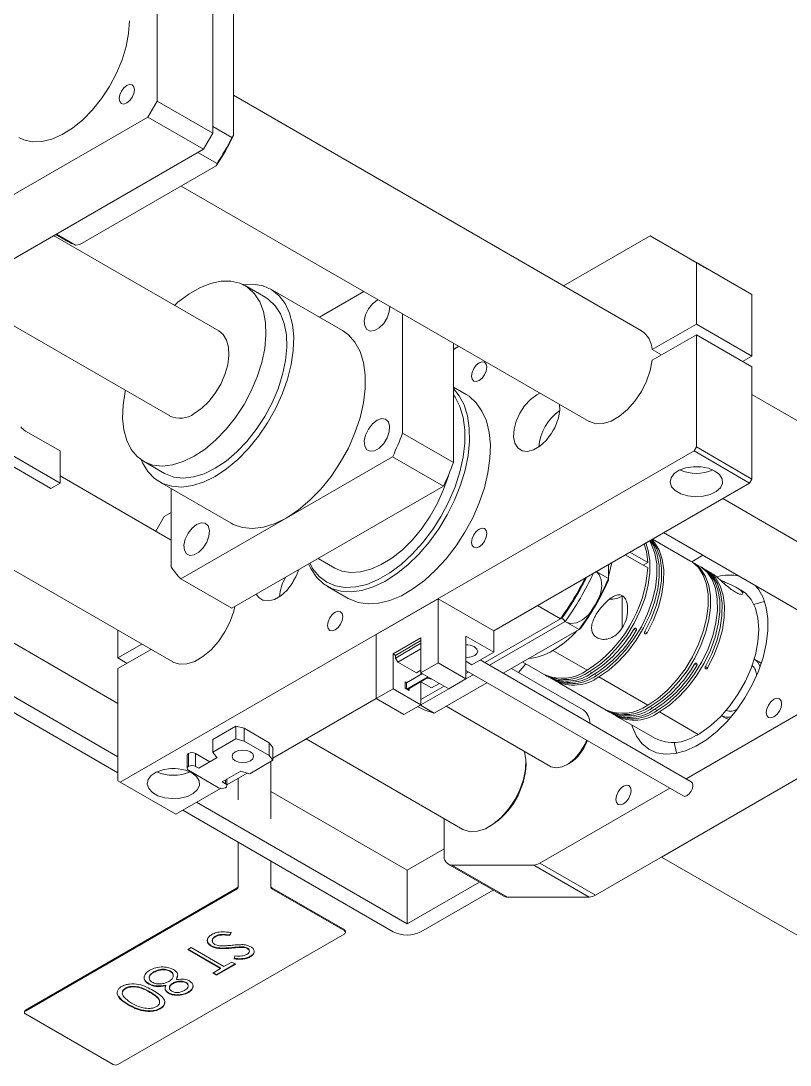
# Model space of a CAD drawing. Header units: millimetres. Extents: x 19 to 1665, y -46 to 1184.
# Drawn here: x 1432 to 1549.5, y 338 to 497.6 of the extents above; entities that cross this region are included whole.
import ezdxf

# ---------------------------------------------------------------- set-up
doc = ezdxf.new("R2010")
doc.units = ezdxf.units.MM
doc.header["$LTSCALE"] = 4

msp = doc.modelspace()

# ---------------------------------------------------------------- linework, layer by layer
at = {"color": 7, "linetype": 'Continuous', "lineweight": 18}
for p, q in [((1452.8, 485.36), (1452.8, 512.3)), ((1461.28, 480.46), (1461.28, 507.4)), ((1464.47, 504.11), (1464.47, 480.08)), ((1451.38, 482.91), (1452.8, 485.36)), ((1452.8, 485.36), (1461.28, 480.46)), ((1526.8, 450.24), (1464.47, 486.23)), ((1362.29, 431.47), (1451.38, 482.91)), ((1459.87, 478.01), (1451.38, 482.91)), ((1461.28, 480.46), (1459.87, 478.01)), ((1461.28, 481.45), (1464.21, 479.76)), ((1464.21, 479.76), (1464.47, 480.08)), ((1415.2, 452.22), (1459.87, 478.01)), ((1461.94, 475.82), (1459.01, 477.51)), ((1461.79, 475.44), (1461.94, 475.82)), ((1461.79, 475.44), (1440.98, 463.43)), ((1456.47, 472.37), (1518.8, 436.39)), ((1462.21, 450.22), (1436.97, 464.79)), ((1437.28, 464.97), (1439.13, 463.9)), ((1437.39, 465.03), (1440.32, 463.34)), ((1528.11, 464.75), (1514.89, 457.12)), ((1535.18, 460.66), (1528.11, 464.75)), ((1528.11, 464.75), (1536.59, 459.85)), ((1440.32, 463.34), (1440.98, 463.43)), ((1535.18, 451.27), (1535.18, 460.66)), ((1543.66, 455.77), (1535.18, 460.66)), ((1536.59, 459.85), (1543.66, 455.77)), ((1469.39, 455.31), (1466.21, 457.15)), ((1481.1, 450.28), (1470.14, 456.61)), ((1421.97, 456.13), (1454.71, 437.23)), ((1477.58, 452.31), (1484.39, 456.25)), ((1486.38, 454.94), (1486.52, 455.02)), ((1543.66, 446.38), (1543.66, 455.77)), ((1490.28, 452.85), (1490.28, 434.59)), ((1528.42, 447.37), (1535.18, 451.27)), ((1535.18, 451.27), (1543.66, 446.38)), ((1535.18, 449.64), (1528.42, 445.74)), ((1535.18, 432.49), (1535.18, 449.64)), ((1535.18, 449.64), (1543.66, 444.74)), ((1498.05, 448.36), (1498.05, 430.1)), ((1498.89, 447.88), (1498.05, 447.4)), ((1529.83, 446.55), (1528.42, 447.37)), ((1542.25, 445.56), (1543.66, 446.38)), ((1543.66, 427.59), (1543.66, 444.74)), ((1499.98, 440.53), (1498.05, 441.65)), ((1571.14, 424.65), (1543.66, 440.51)), ((1413.79, 439.3), (1436.54, 426.16)), ((1437.95, 426.98), (1415.2, 440.11)), ((1392.83, 435.63), (1455.16, 399.65)), ((1437.95, 431.88), (1432.67, 434.93)), ((1498.05, 430.1), (1490.28, 434.59)), ((1534.82, 431.88), (1535.18, 432.49)), ((1535.18, 432.49), (1543.66, 427.59)), ((1437.95, 431.88), (1437.95, 426.98)), ((1447.14, 381.26), (1534.82, 431.88)), ((1488.77, 431.01), (1472.6, 421.68)), ((1488.77, 431.01), (1496.55, 426.52)), ((1543.31, 426.98), (1534.82, 431.88)), ((1383.15, 430.05), (1446.79, 393.31)), ((1450.71, 430.3), (1453.89, 428.46)), ((1372.9, 427.8), (1446.79, 385.14)), ((1454.92, 418.26), (1437.95, 428.06)), ((1370.78, 426.58), (1446.79, 382.69)), ((1437.95, 426.98), (1436.54, 426.16)), ((1453.14, 427.16), (1464.1, 420.83)), ((1454.92, 414.18), (1454.92, 426.13)), ((1496.55, 426.52), (1464.2, 407.85)), ((1504.21, 404.41), (1543.31, 426.98)), ((1543.66, 427.59), (1543.31, 426.98)), ((1539.2, 424.61), (1563.14, 410.79)), ((1453.86, 421.89), (1452.56, 419.63)), ((1454.92, 422.5), (1453.86, 421.89)), ((1472.6, 421.68), (1456.42, 412.34)), ((1534.3, 415.06), (1528.48, 418.42)), ((1530.18, 419.4), (1552.48, 406.53)), ((1477.4, 415.47), (1479.95, 413.99)), ((1527.75, 414), (1524.28, 416)), ((1524.99, 416.41), (1527.75, 414.82)), ((1536.18, 415.94), (1534.48, 414.95)), ((1519.87, 413.45), (1521.74, 412.37)), ((1521.74, 412.37), (1521.74, 414.53)), ((1527.04, 414.41), (1527.75, 414.82)), ((1535.19, 414.55), (1534.66, 414.86)), ((1535.89, 414.15), (1535.19, 414.55)), ((1536.42, 413.84), (1535.89, 414.15)), ((1536.18, 413.94), (1536.19, 413.97)), ((1537.55, 413.19), (1536.78, 413.63)), ((1464.2, 407.85), (1456.42, 412.34)), ((1521.74, 412.37), (1521.74, 412.09)), ((1478.8, 411.19), (1481.98, 409.36)), ((1542.01, 410.61), (1541.23, 411.07)), ((1486.25, 403.84), (1495.72, 409.31)), ((1504.21, 404.41), (1495.72, 409.31)), ((1495.72, 409.31), (1495.72, 399.51)), ((1523.86, 404.84), (1523.86, 409.68)), ((1510.89, 408.27), (1514.43, 406.23)), ((1514.43, 406.23), (1502.84, 399.54)), ((1515.13, 405.82), (1503.55, 399.13)), ((1514.43, 406.23), (1514.67, 406.36)), ((1514.67, 406.36), (1515.13, 405.82)), ((1515.13, 405.82), (1517.25, 404.59)), ((1446.79, 404.48), (1446.79, 400.25)), ((1486.25, 394.04), (1486.25, 403.84)), ((1504.21, 404.41), (1504.21, 401.14)), ((1505.67, 397.91), (1517.25, 404.59)), ((1517.25, 404.59), (1517.49, 404.73)), ((1525.97, 404.45), (1525.62, 404.66)), ((1527.64, 404.07), (1527.28, 404.28)), ((1446.79, 400.25), (1450.46, 402.36)), ((1493.1, 403.31), (1488.86, 400.86)), ((1489.22, 400.65), (1493.1, 402.9)), ((1489.22, 400.24), (1493.1, 402.49)), ((1493.1, 398), (1493.1, 403.31)), ((1504.21, 401.14), (1499.96, 403.59)), ((1499.96, 403.59), (1499.96, 397.06)), ((1451.87, 401.55), (1446.79, 398.62)), ((1488.86, 400.86), (1488.86, 395.55)), ((1488.86, 400.86), (1489.22, 400.65)), ((1489.22, 400.65), (1489.22, 400.24)), ((1493.1, 401.67), (1489.57, 399.63)), ((1504.21, 401.14), (1500.88, 399.22)), ((1501.31, 401.92), (1501.2, 401.98)), ((1518.49, 398.37), (1513.26, 401.39)), ((1446.79, 400.25), (1448.2, 399.43)), ((1489.57, 399.63), (1489.22, 400.24)), ((1492.4, 398), (1489.57, 399.63)), ((1495.72, 399.51), (1493.1, 398)), ((1499.96, 397.06), (1495.72, 399.51)), ((1500.88, 399.22), (1499.96, 399.75)), ((1534.39, 381.33), (1502.13, 399.95)), ((1509.12, 399.35), (1507.99, 398.04)), ((1508.64, 399.62), (1512.65, 397.31)), ((1535.24, 399.11), (1534.88, 399.31)), ((1544.75, 399.68), (1544.04, 400.09)), ((1544.75, 399.68), (1545.08, 399.42)), ((1446.79, 398.62), (1446.79, 381.47)), ((1490.88, 396.43), (1493.35, 397.86)), ((1490.95, 395.49), (1494.2, 397.37)), ((1492.4, 398), (1493.1, 398.41)), ((1497.35, 395.55), (1493.1, 398)), ((1493.1, 398), (1493.1, 397.71)), ((1493.28, 397.9), (1493.28, 397.81)), ((1499.96, 398.31), (1533.14, 379.16)), ((1500.34, 398.09), (1499.96, 397.88)), ((1501.05, 397.69), (1499.96, 397.06)), ((1517.88, 392.33), (1506.95, 398.64)), ((1512.42, 397.45), (1512.44, 397.47)), ((1519.2, 397.96), (1518.84, 398.16)), ((1519.55, 397.76), (1519.9, 397.55)), ((1527.75, 393.02), (1520.26, 397.35)), ((1536.9, 398.72), (1536.55, 398.93)), ((1490.7, 396.61), (1490.7, 395.63)), ((1490.95, 396.47), (1490.7, 396.61)), ((1490.88, 396.43), (1490.7, 396.53)), ((1490.88, 395.53), (1490.88, 396.43)), ((1491.02, 395.45), (1494.27, 397.32)), ((1493.1, 396.65), (1493.1, 393.1)), ((1494.73, 395.67), (1493.1, 396.61)), ((1496.64, 395.96), (1493.1, 393.92)), ((1495.93, 396.37), (1494.73, 395.67)), ((1495.12, 391.81), (1503.17, 396.46)), ((1499.96, 397.06), (1497.35, 395.55)), ((1513, 397.11), (1513.35, 396.9)), ((1513.71, 396.7), (1514.24, 396.39)), ((1514.24, 396.39), (1521.38, 392.27)), ((1533.6, 381.78), (1559.78, 396.89)), ((1488.86, 395.55), (1486.25, 394.04)), ((1493.1, 393.1), (1488.86, 395.55)), ((1490.7, 395.63), (1491.27, 395.3)), ((1491.2, 395.35), (1491.2, 395.55)), ((1491.27, 395.3), (1491.27, 395.59)), ((1497.35, 395.55), (1493.1, 393.1)), ((1470.48, 384.94), (1486.25, 394.04)), ((1490.49, 391.59), (1486.25, 394.04)), ((1493.1, 393.1), (1490.49, 391.59)), ((1492.62, 392.82), (1492.69, 392.78)), ((1493, 393.04), (1495.12, 391.81)), ((1496.95, 392.87), (1512.88, 383.67)), ((1528.11, 392.82), (1528.46, 392.61)), ((1519.77, 364), (1568.26, 392)), ((1521.38, 392.27), (1521.91, 391.96)), ((1521.7, 392.13), (1521.68, 392.1)), ((1522.26, 391.76), (1522.62, 391.56)), ((1522.97, 391.35), (1523.5, 391.05)), ((1523.5, 391.05), (1528.91, 387.92)), ((1528.81, 392.41), (1529.17, 392.2)), ((1529.52, 392), (1535.46, 388.57)), ((1539.04, 391.43), (1539.75, 391.02)), ((1461.28, 387.79), (1464.82, 389.84)), ((1464.82, 387.88), (1464.82, 389.84)), ((1466.09, 389.51), (1464.82, 389.84)), ((1466.09, 387.55), (1466.09, 389.51)), ((1466.09, 389.51), (1469.91, 387.3)), ((1461.28, 385.84), (1464.82, 387.88)), ((1461.28, 385.84), (1461.28, 387.79)), ((1464.82, 387.88), (1466.09, 387.55)), ((1475.56, 387.87), (1499.5, 374.05)), ((1535.11, 388.38), (1535.1, 388.38)), ((1535.11, 388.38), (1535.11, 388.38)), ((1535.81, 388.78), (1535.81, 388.79)), ((1466.09, 387.55), (1469.91, 385.35)), ((1469.91, 385.35), (1469.91, 387.3)), ((1470.48, 386.57), (1469.91, 387.3)), ((1470.48, 384.61), (1470.48, 386.57)), ((1457.35, 385.35), (1457.35, 383.39)), ((1457.57, 383.69), (1457.57, 385.65)), ((1458.63, 385.65), (1458.63, 383.69)), ((1460.84, 384.38), (1458.63, 385.65)), ((1461.97, 385.03), (1459.14, 383.4)), ((1461.85, 385.1), (1461.28, 385.84)), ((1461.85, 385.1), (1461.97, 385.03)), ((1470.48, 384.61), (1466.94, 382.57)), ((1469.91, 385.35), (1470.48, 384.61)), ((1529.87, 369.83), (1556.39, 385.14)), ((1462.17, 380.43), (1457.57, 383.08)), ((1458.63, 383.69), (1459.14, 383.4)), ((1470.15, 375.66), (1470.15, 384.42)), ((1509.16, 384), (1509.16, 384.25)), ((1515.38, 383.92), (1515.73, 384.12)), ((1446.79, 381.47), (1447.14, 381.26)), ((1462.72, 381.33), (1465.55, 382.97)), ((1463.23, 381.04), (1463.23, 381.63)), ((1463.45, 380.88), (1466.55, 382.67)), ((1463.45, 380.73), (1463.45, 381.76)), ((1465.15, 381.86), (1465.15, 378.55)), ((1465.55, 382.97), (1465.67, 382.9)), ((1466.94, 382.57), (1465.67, 382.9)), ((1447.14, 381.26), (1455.63, 376.37)), ((1455.63, 376.37), (1462.48, 380.32)), ((1462.72, 381.33), (1463.23, 381.04)), ((1470.15, 379.82), (1490.98, 367.8)), ((1511.28, 368.9), (1531.1, 380.34)), ((1458.81, 378.2), (1490.98, 359.63)), ((1456.69, 376.98), (1488.86, 358.41)), ((1496.64, 375.7), (1496.64, 370.12)), ((1503.5, 374.45), (1503.71, 374.57)), ((1465.15, 372.1), (1465.15, 365.17)), ((1490.98, 367.8), (1496.64, 371.06)), ((1470.15, 365.17), (1470.15, 369.21)), ((1497.26, 368.75), (1505.75, 363.85)), ((1497.81, 368.61), (1510.33, 368.61)), ((1497.81, 368.61), (1506.3, 363.71)), ((1511.28, 368.9), (1519.77, 364)), ((1551.02, 357.63), (1529.87, 369.83)), ((1490.98, 359.63), (1490.98, 367.8)), ((1518.82, 363.71), (1510.33, 368.61)), ((1502.02, 366), (1490.98, 359.63)), ((1465, 365.13), (1432.65, 346.45)), ((1465, 364.96), (1432.65, 346.28)), ((1465, 364.96), (1465, 365.13)), ((1470.29, 365.13), (1470.29, 364.96)), ((1481.44, 358.69), (1470.29, 365.13)), ((1481.44, 358.53), (1470.29, 364.96)), ((1504.14, 364.78), (1493.1, 358.41)), ((1506.3, 363.71), (1518.82, 363.71)), ((1446.79, 338.12), (1481.44, 358.12)), ((1461.72, 357.75), (1461.72, 357.67)), ((1464.07, 358.36), (1463.88, 357.92)), ((1464.07, 358.28), (1463.88, 357.84)), ((1463.88, 357.92), (1463.88, 357.84)), ((1481.44, 358.53), (1481.44, 358.69)), ((1481.58, 358.33), (1481.58, 358.49)), ((1457.45, 355.7), (1457.96, 356)), ((1457.96, 356), (1462.99, 353.09)), ((1461.06, 356.28), (1461.06, 356.2)), ((1464.19, 356), (1464.19, 355.92)), ((1465.5, 356.11), (1465.5, 356.03)), ((1466.6, 355.91), (1466.6, 355.82)), ((1462.49, 352.8), (1457.45, 355.7)), ((1462.49, 352.88), (1457.52, 355.75)), ((1464.56, 354.26), (1464.67, 354.72)), ((1467.01, 354.66), (1467.01, 354.57)), ((1461.27, 352.09), (1462.49, 352.8)), ((1464.72, 353.5), (1461.84, 351.84)), ((1464.79, 353.46), (1461.84, 351.76)), ((1462.49, 352.88), (1462.49, 352.8)), ((1462.99, 353.09), (1464.22, 353.79)), ((1464.22, 353.79), (1464.79, 353.46)), ((1450.79, 351.4), (1450.79, 351.32)), ((1452.24, 352.28), (1452.24, 352.2)), ((1454.78, 352.43), (1454.78, 352.35)), ((1455.89, 351.74), (1455.73, 351.18)), ((1455.73, 351.18), (1455.73, 351.1)), ((1461.84, 351.76), (1461.27, 352.09)), ((1461.84, 351.84), (1461.34, 352.13)), ((1461.84, 351.84), (1461.84, 351.76)), ((1447.93, 349.79), (1447.93, 349.71)), ((1451.53, 350.48), (1451.53, 350.4)), ((1454.11, 350.25), (1454.11, 350.16)), ((1455.17, 350.56), (1455.17, 350.48)), ((1457.23, 350.68), (1457.23, 350.6)), ((1451.69, 349.22), (1451.69, 349.14)), ((1454.48, 349.11), (1454.48, 349.03)), ((1457.53, 349.19), (1457.53, 349.11)), ((1432.65, 346.45), (1432.65, 346.28)), ((1448.38, 347.31), (1448.38, 347.23)), ((1453.27, 346.73), (1453.27, 346.65)), ((1432.5, 346.24), (1432.5, 346.08)), ((1432.65, 345.88), (1446.08, 338.12))]:
    msp.add_line(p, q, dxfattribs=at)
at = {"color": 7, "linetype": 'Continuous', "lineweight": 18, "flags": 128}
for points in [[(1448.56, 497.6), (1448.43, 495.7), (1448.05, 493.69), (1447.42, 491.64), (1446.57, 489.59), (1445.51, 487.6), (1444.28, 485.73), (1442.9, 484.01), (1441.41, 482.5), (1439.85, 481.23), (1438.26, 480.24), (1436.68, 479.55), (1435.15, 479.17), (1433.71, 479.13), (1432.4, 479.42), (1431.66, 479.77)], [(1449.32, 487.08), (1449.23, 486.51), (1448.98, 485.93), (1448.6, 485.42), (1448.16, 485.06), (1447.71, 484.9), (1447.33, 484.97), (1447.08, 485.27), (1446.99, 485.73), (1447.08, 486.3), (1447.33, 486.88), (1447.71, 487.39), (1448.16, 487.75), (1448.6, 487.91), (1448.98, 487.83), (1449.23, 487.54), (1449.32, 487.08)], [(1458.46, 431.07), (1460.13, 432.18), (1461.76, 433.56), (1463.32, 435.19), (1464.76, 437.01), (1466.06, 438.99), (1467.17, 441.08), (1468.08, 443.23), (1468.77, 445.4), (1469.22, 447.52), (1469.41, 449.56), (1469.34, 451.46), (1469.02, 453.18), (1468.46, 454.67), (1467.66, 455.91), (1466.64, 456.87), (1465.43, 457.51), (1464.06, 457.83), (1462.55, 457.83), (1460.95, 457.49), (1459.3, 456.83), (1457.62, 455.86), (1455.96, 454.6), (1455.42, 454.13)], [(1461.64, 428), (1463.39, 429.16), (1465.1, 430.59), (1466.74, 432.26), (1468.27, 434.14), (1469.66, 436.18), (1470.88, 438.34), (1471.9, 440.58), (1472.7, 442.84), (1473.27, 445.09), (1473.59, 447.26), (1473.65, 449.33), (1473.46, 451.23), (1473.01, 452.93), (1472.33, 454.4), (1471.41, 455.61), (1470.29, 456.52), (1468.98, 457.11), (1467.52, 457.39), (1465.93, 457.33), (1465.87, 457.32)], [(1461.64, 429.23), (1463.31, 430.34), (1464.94, 431.73), (1466.5, 433.35), (1467.94, 435.17), (1469.24, 437.15), (1470.35, 439.24), (1471.27, 441.4), (1471.95, 443.56), (1472.4, 445.69), (1472.59, 447.72), (1472.53, 449.62), (1472.21, 451.34), (1471.64, 452.84), (1470.84, 454.08), (1469.82, 455.03), (1469.39, 455.31)], [(1488.32, 453.99), (1488.25, 453.16), (1487.93, 452.24), (1487.4, 451.38), (1486.73, 450.7), (1486.02, 450.28), (1485.35, 450.2), (1484.82, 450.45), (1484.51, 451), (1484.44, 451.79), (1484.64, 452.69), (1485.07, 453.6), (1485.67, 454.39), (1486.38, 454.94), (1486.38, 454.94)], [(1458.46, 437.6), (1459.6, 438.4), (1460.68, 439.45), (1461.67, 440.7), (1462.5, 442.09), (1463.14, 443.56), (1463.57, 445.03), (1463.75, 446.45), (1463.69, 447.73), (1463.38, 448.83), (1462.85, 449.69), (1462.21, 450.22)], [(1481.1, 450.28), (1482, 449.64), (1483.01, 448.51), (1483.79, 447.09), (1484.32, 445.41), (1484.59, 443.52), (1484.59, 441.44), (1484.32, 439.23), (1483.79, 436.95), (1483.01, 434.63), (1482, 432.33), (1480.77, 430.1), (1479.37, 428), (1477.81, 426.06), (1476.14, 424.34), (1474.39, 422.87), (1472.6, 421.68)], [(1501.98, 442.65), (1501.54, 442.49), (1501.16, 442.57), (1500.91, 442.86), (1500.82, 443.32), (1500.91, 443.89), (1501.16, 444.47), (1501.54, 444.98), (1501.98, 445.34), (1502.43, 445.5), (1502.81, 445.43), (1503.06, 445.13), (1503.15, 444.67), (1503.06, 444.1), (1502.81, 443.52), (1502.43, 443.01), (1501.98, 442.65)], [(1518.8, 436.39), (1518.83, 436.37), (1519.82, 436.04), (1520.95, 436.07), (1522.18, 436.46), (1523.43, 437.18), (1524.65, 438.21), (1525.79, 439.49), (1526.77, 440.95), (1527.56, 442.54), (1528.12, 444.16), (1528.42, 445.74)], [(1447.92, 441.14), (1447.89, 440.97), (1447.57, 438.89), (1447.5, 436.91), (1447.7, 435.1), (1448.14, 433.49), (1448.83, 432.12), (1449.74, 431.02), (1450.86, 430.22), (1452.15, 429.73), (1453.59, 429.57), (1455.15, 429.75), (1456.78, 430.25), (1458.46, 431.07)], [(1475.93, 414.62), (1476.27, 413.91), (1477.13, 412.61), (1478.2, 411.59), (1479.45, 410.87), (1480.87, 410.45), (1482.42, 410.36), (1484.08, 410.58), (1485.81, 411.12), (1487.58, 411.96), (1489.35, 413.09), (1491.1, 414.49), (1492.77, 416.12), (1494.36, 417.97), (1495.81, 419.98), (1497.11, 422.13), (1498.23, 424.37), (1499.14, 426.66), (1499.84, 428.94), (1500.3, 431.19), (1500.51, 433.35), (1500.48, 435.38), (1500.2, 437.25), (1499.68, 438.91), (1498.93, 440.33), (1498.05, 441.41)], [(1476.11, 414.72), (1476.59, 413.87), (1477.54, 412.7), (1478.7, 411.83), (1480.03, 411.27), (1481.52, 411.02), (1483.12, 411.1), (1484.82, 411.5), (1486.56, 412.22), (1488.33, 413.24), (1490.08, 414.54), (1491.77, 416.09), (1493.38, 417.87), (1494.86, 419.83), (1496.2, 421.93), (1497.35, 424.14), (1498.31, 426.41), (1499.04, 428.68), (1499.54, 430.93), (1499.79, 433.09), (1499.79, 435.13), (1499.54, 437), (1499.04, 438.67), (1498.31, 440.1), (1498.05, 440.47)], [(1481.98, 409.36), (1482.14, 409.27), (1483.5, 408.73), (1485.01, 408.52), (1486.63, 408.62), (1488.34, 409.04), (1490.1, 409.77), (1491.87, 410.79), (1493.63, 412.1), (1495.34, 413.65), (1496.96, 415.42), (1498.46, 417.37), (1499.82, 419.48), (1501.01, 421.69), (1502.01, 423.96), (1502.78, 426.25), (1503.33, 428.52), (1503.64, 430.72), (1503.7, 432.8), (1503.52, 434.73), (1503.09, 436.47), (1502.42, 437.99), (1501.53, 439.25), (1500.44, 440.24), (1499.98, 440.53)], [(1511.3, 440.71), (1510.78, 440.46), (1509.83, 439.75), (1508.94, 438.8), (1508.2, 437.67), (1507.64, 436.44), (1507.32, 435.21), (1507.25, 434.06), (1507.45, 433.08), (1507.89, 432.35), (1508.55, 431.92), (1509.37, 431.82), (1510.3, 432.05), (1511.26, 432.61), (1512.19, 433.44), (1513.01, 434.5), (1513.67, 435.69), (1514.11, 436.93), (1514.31, 438.13), (1514.28, 439)], [(1486.38, 436.57), (1487.08, 436.83), (1487.69, 436.74), (1488.12, 436.33), (1488.31, 435.65), (1488.25, 434.79), (1487.93, 433.87), (1487.4, 433.01), (1486.73, 432.32), (1486.02, 431.91), (1485.35, 431.83), (1484.82, 432.08), (1484.51, 432.63), (1484.44, 433.42), (1484.64, 434.32), (1485.07, 435.23), (1485.67, 436.01), (1486.38, 436.57)], [(1513.58, 435.49), (1513.29, 435.07), (1512.95, 434.39)], [(1450.39, 430.5), (1450.57, 430.07), (1451.38, 428.73), (1452.4, 427.67), (1453.62, 426.92), (1455.01, 426.48), (1456.54, 426.37), (1458.17, 426.59), (1459.89, 427.14), (1461.64, 428)], [(1538.01, 428.82), (1537.05, 429.23), (1535.92, 429.46), (1534.73, 429.48), (1533.58, 429.3), (1532.57, 428.94), (1531.79, 428.42), (1531.31, 427.78), (1531.18, 427.1), (1531.4, 426.42), (1531.96, 425.82), (1532.8, 425.33), (1533.86, 425.01), (1535.03, 424.88), (1536.21, 424.96), (1537.31, 425.23), (1538.21, 425.68), (1538.84, 426.26), (1539.15, 426.93), (1539.11, 427.62), (1538.71, 428.27), (1538.01, 428.82)], [(1534.9, 429.49), (1535.18, 429.48), (1535.45, 429.49)], [(1453.89, 428.46), (1454.04, 428.38), (1455.33, 427.89), (1456.77, 427.74), (1458.33, 427.91), (1459.96, 428.41), (1461.64, 429.23)], [(1497.36, 428.33), (1497.29, 428.09), (1496.56, 425.99), (1495.63, 423.92), (1494.5, 421.92), (1493.21, 420.03), (1491.79, 418.31), (1490.26, 416.8), (1488.66, 415.52), (1487.04, 414.51), (1485.43, 413.8), (1483.86, 413.39), (1482.38, 413.3), (1481.02, 413.53), (1479.95, 413.99)], [(1472.6, 421.68), (1470.81, 420.8), (1469.05, 420.25), (1467.38, 420.04), (1465.83, 420.18), (1464.42, 420.66), (1464.1, 420.83)], [(1458.82, 420.66), (1459.52, 420.92), (1460.13, 420.83), (1460.56, 420.42), (1460.76, 419.74), (1460.69, 418.88), (1460.37, 417.96), (1459.84, 417.1), (1459.18, 416.42), (1458.46, 416), (1457.8, 415.92), (1457.27, 416.17), (1456.95, 416.72), (1456.88, 417.51), (1457.08, 418.41), (1457.51, 419.32), (1458.12, 420.11), (1458.82, 420.66)], [(1501.98, 417.24), (1501.54, 417.09), (1501.16, 417.16), (1500.91, 417.45), (1500.82, 417.92), (1500.91, 418.49), (1501.16, 419.07), (1501.54, 419.58), (1501.98, 419.94), (1502.43, 420.09), (1502.81, 420.02), (1503.06, 419.73), (1503.15, 419.27), (1503.06, 418.7), (1502.81, 418.12), (1502.43, 417.61), (1501.98, 417.24)], [(1519.9, 397.55), (1521.44, 398.59), (1522.94, 399.9), (1524.35, 401.43), (1525.64, 403.16), (1526.77, 405.03), (1527.71, 406.99), (1528.43, 408.98), (1528.91, 410.96), (1529.15, 412.85), (1529.12, 414.62), (1528.84, 416.22), (1528.31, 417.59), (1527.99, 418.14)], [(1528.13, 418.22), (1528.67, 417.38), (1529.2, 416.01), (1529.48, 414.42), (1529.5, 412.65), (1529.27, 410.75), (1528.78, 408.78), (1528.06, 406.78), (1527.12, 404.83), (1525.99, 402.96), (1524.7, 401.23), (1523.29, 399.69), (1521.8, 398.39), (1520.26, 397.35)], [(1527.28, 404.28), (1528.26, 406.22), (1529.02, 408.21), (1529.55, 410.19), (1529.83, 412.11), (1529.85, 413.91), (1529.62, 415.53), (1529.13, 416.95), (1528.41, 418.11), (1528.26, 418.29)], [(1528.36, 418.35), (1528.77, 417.91), (1529.49, 416.74), (1529.97, 415.33), (1530.21, 413.7), (1530.18, 411.91), (1529.9, 409.99), (1529.37, 408.01), (1528.61, 406.02), (1527.64, 404.07)], [(1527.43, 417.82), (1527.82, 416.67), (1528.07, 415.07), (1528.07, 413.31), (1527.82, 411.42), (1527.33, 409.46), (1526.6, 407.49), (1525.66, 405.55), (1524.53, 403.7), (1523.25, 402), (1521.85, 400.48), (1520.37, 399.19), (1518.84, 398.16)], [(1527.75, 414.82), (1527.55, 416.51), (1527.22, 417.69)], [(1527.75, 393.02), (1529.28, 394.05), (1530.76, 395.34), (1532.16, 396.86), (1533.44, 398.56), (1534.57, 400.41), (1535.51, 402.34), (1536.24, 404.32), (1536.73, 406.28), (1536.98, 408.16), (1536.98, 409.93), (1536.73, 411.53), (1536.24, 412.91), (1535.51, 414.05), (1534.57, 414.9), (1534.3, 415.06)], [(1528.11, 392.82), (1529.63, 393.84), (1531.11, 395.13), (1532.51, 396.65), (1533.8, 398.36), (1534.92, 400.2), (1535.86, 402.14), (1536.59, 404.11), (1537.09, 406.07), (1537.34, 407.96), (1537.34, 409.73), (1537.09, 411.32), (1536.59, 412.71), (1535.86, 413.84), (1534.92, 414.69), (1534.48, 414.96)], [(1467.94, 410.01), (1468.3, 409.49), (1468.95, 409.06), (1469.78, 408.96), (1470.7, 409.19), (1471.67, 409.75), (1472.59, 410.58), (1473.42, 411.64), (1474.07, 412.83), (1474.42, 413.75)], [(1515.29, 405.72), (1516.01, 405.51), (1516.86, 405.63), (1517.77, 406.08), (1518.65, 406.81), (1519.45, 407.77), (1520.09, 408.88), (1520.52, 410.05), (1520.71, 411.18), (1520.65, 412.19), (1520.33, 412.98), (1519.87, 413.45)], [(1522.27, 414.84), (1521.86, 413.1), (1521.74, 412.69)], [(1529.17, 392.2), (1530.71, 393.24), (1532.2, 394.55), (1533.61, 396.09), (1534.9, 397.81), (1536.03, 399.68), (1536.97, 401.64), (1537.69, 403.63), (1538.17, 405.61), (1538.41, 407.51), (1538.38, 409.28), (1538.11, 410.87), (1537.58, 412.24), (1536.82, 413.35), (1535.84, 414.17)], [(1536.19, 413.97), (1537.17, 413.15), (1537.93, 412.04), (1538.46, 410.66), (1538.74, 409.07), (1538.76, 407.3), (1538.53, 405.4), (1538.04, 403.43), (1537.32, 401.44), (1536.38, 399.48), (1535.26, 397.61), (1533.97, 395.88), (1532.56, 394.34), (1531.06, 393.04), (1529.52, 392)], [(1536.55, 398.93), (1537.52, 400.87), (1538.28, 402.87), (1538.81, 404.85), (1539.09, 406.76), (1539.12, 408.56), (1538.88, 410.19), (1538.4, 411.6), (1537.68, 412.76), (1536.74, 413.64), (1536.42, 413.84)], [(1536.6, 413.73), (1537.24, 413.32), (1538.14, 412.42), (1538.82, 411.25), (1539.27, 409.83), (1539.48, 408.21), (1539.44, 406.44), (1539.15, 404.55), (1538.62, 402.6), (1537.86, 400.64), (1536.9, 398.72)], [(1473.98, 412.63), (1473.69, 412.21), (1473.35, 411.54)], [(1525.33, 389.99), (1525.42, 389.69), (1526.03, 388.31), (1526.86, 387.17), (1527.89, 386.32), (1529.1, 385.77), (1530.46, 385.54), (1531.95, 385.63), (1533.51, 386.04), (1535.12, 386.75), (1536.75, 387.76), (1538.34, 389.04), (1539.87, 390.56), (1541.3, 392.28), (1542.59, 394.16), (1543.71, 396.16), (1544.65, 398.23), (1545.37, 400.33), (1545.86, 402.4), (1546.11, 404.4), (1546.11, 406.27), (1545.86, 407.98), (1545.37, 409.49), (1544.65, 410.75), (1544.16, 411.33)], [(1535.81, 388.78), (1537.38, 389.91), (1538.89, 391.31), (1540.29, 392.93), (1541.56, 394.75), (1542.66, 396.69), (1543.54, 398.7), (1544.19, 400.74), (1544.59, 402.73), (1544.72, 404.62), (1544.59, 406.35), (1544.19, 407.88), (1543.54, 409.16), (1542.66, 410.16), (1542.01, 410.61)], [(1520.44, 409.47), (1520.22, 409.06), (1519.11, 407.18)], [(1543.96, 408.43), (1545.53, 408.89), (1545.59, 408.9)], [(1455.16, 399.65), (1455.19, 399.63), (1456.18, 399.3), (1457.31, 399.33), (1458.54, 399.72), (1459.79, 400.45), (1461.02, 401.47), (1462.15, 402.75), (1463.13, 404.22), (1463.93, 405.8), (1464.48, 407.42), (1464.64, 408.1)], [(1479.98, 404.54), (1479.54, 404.39), (1479.16, 404.46), (1478.91, 404.75), (1478.82, 405.22), (1478.91, 405.79), (1479.16, 406.37), (1479.54, 406.88), (1479.98, 407.24), (1480.43, 407.39), (1480.81, 407.32), (1481.06, 407.03), (1481.15, 406.57), (1481.06, 406), (1480.81, 405.42), (1480.43, 404.9), (1479.98, 404.54)], [(1499.96, 400.35), (1500.18, 400.34), (1500.79, 400.41), (1501.31, 400.61), (1501.65, 400.91), (1501.78, 401.27), (1501.65, 401.62), (1501.31, 401.92)], [(1544.04, 400.09), (1544.52, 399.68), (1544.91, 398.93)], [(1493.95, 397.14), (1494.52, 397.08), (1494.69, 397.08)], [(1548.2, 393.26), (1548.11, 392.69), (1547.86, 392.11), (1547.48, 391.6), (1547.03, 391.24), (1546.58, 391.08), (1546.21, 391.16), (1545.95, 391.45), (1545.86, 391.91), (1545.95, 392.48), (1546.21, 393.06), (1546.58, 393.57), (1547.03, 393.93), (1547.48, 394.09), (1547.86, 394.02), (1548.11, 393.72), (1548.2, 393.26)], [(1540.14, 390.86), (1539.93, 390.93), (1539.75, 391.02)], [(1464.71, 385.9), (1464.36, 385.59), (1464.23, 385.22), (1464.36, 384.86), (1464.71, 384.55), (1465.25, 384.34), (1465.88, 384.27), (1466.51, 384.34), (1467.05, 384.55), (1467.41, 384.86), (1467.53, 385.22), (1467.41, 385.59), (1467.05, 385.9), (1466.51, 386.1), (1465.88, 386.18), (1465.25, 386.1), (1464.71, 385.9)], [(1512.88, 383.67), (1512.96, 383.63), (1513.75, 383.44), (1514.66, 383.59), (1515.62, 384.07), (1516.56, 384.84), (1517.42, 385.84), (1518.12, 387.01), (1518.41, 387.66)], [(1532.18, 385.67), (1532.16, 385.74), (1531.78, 387.33)], [(1499.5, 374.05), (1499.66, 373.97), (1500.64, 373.69), (1501.75, 373.76), (1502.95, 374.16), (1504.17, 374.89), (1505.37, 375.89), (1506.47, 377.14), (1507.44, 378.56), (1508.22, 380.1), (1508.78, 381.68), (1509.09, 383.23), (1509.14, 384.67)], [(1509.14, 384.67), (1508.93, 385.94), (1508.93, 385.95)], [(1458.1, 382.69), (1457.14, 383.1), (1456.02, 383.33), (1454.83, 383.35), (1453.67, 383.18), (1452.66, 382.81), (1451.89, 382.29), (1451.41, 381.66), (1451.28, 380.97), (1451.5, 380.3), (1452.06, 379.69), (1452.9, 379.2), (1453.95, 378.88), (1455.12, 378.75), (1456.31, 378.83), (1457.4, 379.1), (1458.31, 379.55), (1458.94, 380.14), (1459.25, 380.8), (1459.2, 381.49), (1458.81, 382.14), (1458.1, 382.69)], [(1455, 383.36), (1455.27, 383.35), (1455.55, 383.36)], [(1525.2, 379.98), (1525.11, 379.42), (1524.86, 378.83), (1524.48, 378.32), (1524.03, 377.96), (1523.58, 377.81), (1523.21, 377.88), (1522.95, 378.17), (1522.86, 378.64), (1522.95, 379.2), (1523.21, 379.79), (1523.58, 380.3), (1524.03, 380.66), (1524.48, 380.81), (1524.86, 380.74), (1525.11, 380.45), (1525.2, 379.98)], [(1534.65, 380.75), (1534.58, 380.32), (1534.39, 379.88), (1534.1, 379.5), (1533.76, 379.22), (1533.42, 379.1), (1533.14, 379.16)], [(1534.39, 381.33), (1534.39, 381.33), (1534.58, 381.1), (1534.65, 380.75)]]:
    msp.add_lwpolyline(points, dxfattribs=at)
at = {"color": 7, "linetype": 'Continuous', "lineweight": 18}
for centre, radius, start, end in [((1427.84, 498.14), 40.84, 326.2449, 333.7551), ((1427.2, 498.51), 41.49, 326.8632, 333.1368), ((1443.16, 470.89), 8.06, 240.0192, 249.3666), ((1524.78, 447.22), 3.64, 2.3845, 56.2524), ((1456.27, 440.59), 3.71, 245.1287, 306.1818), ((1518.77, 431.77), 7.72, 125.2854, 174.72), ((1434.02, 437.16), 2.6, 217.9787, 238.8941), ((1446.16, 451.03), 47.08, 334.8403, 339.5614), ((1453.94, 446.54), 47.08, 334.8403, 339.5614), ((1535.18, 434.62), 6.17, 245.9593, 294.0407), ((1464.03, 420.08), 10.85, 212.9559, 225.5214), ((1507.63, 415.36), 20.16, 302.5939, 356.143), ((1478.71, 408.98), 7.26, 150.2575, 175.0067), ((1476.56, 433.27), 46.53, 324.4627, 333.4616), ((1477.38, 432.8), 45.71, 324.6649, 333.8613), ((1477.27, 432.86), 46.53, 324.4634, 335.0094), ((1477.38, 432.8), 45.71, 329.9964, 333.7523), ((1479.41, 431.63), 46.51, 324.4621, 335.5379), ((1480.24, 431.15), 45.67, 324.662, 335.338), ((1540.2, 406.31), 6.61, 76.8932, 105.4687), ((1477.52, 432.71), 45.54, 324.6567, 330.0092), ((1521.96, 413.36), 4.14, 269.2323, 297.4118), ((1504.82, 415.48), 16.42, 300.9107, 317.7135), ((1509.27, 413.91), 18.78, 301.8956, 330.502), ((1509.63, 413.7), 18.78, 301.8956, 330.502), ((1500.08, 399.82), 2.43, 62.6732, 92.842), ((1508.74, 408.69), 8.58, 275.3726, 301.7446), ((1518.54, 408.56), 18.78, 301.8956, 330.502), ((1518.89, 408.36), 18.78, 301.8956, 330.502), ((1542.41, 397.64), 1.96, 357.3704, 49.0742), ((1514.63, 403.81), 6.67, 247.4159, 305.3457), ((1514.98, 403.61), 6.67, 247.4159, 305.3457), ((1515.37, 403.18), 6.47, 245.0996, 306.2109), ((1515.75, 402.91), 6.4, 242.8046, 306.4188), ((1516.06, 402.95), 6.63, 245.8814, 305.429), ((1516.46, 402.49), 6.39, 242.7477, 306.4757), ((1497.29, 400.78), 9.22, 240.0914, 256.403), ((1523.89, 398.46), 6.67, 247.4159, 305.3457), ((1524.25, 398.26), 6.67, 247.4159, 305.3457), ((1524.62, 398.02), 6.64, 245.93, 305.3804), ((1516.47, 390.34), 2.44, 358.1258, 54.7898), ((1525.01, 397.56), 6.4, 242.8046, 306.4188), ((1525.33, 397.6), 6.63, 245.8814, 305.429), ((1525.72, 397.14), 6.39, 242.7477, 306.4757), ((1539.99, 393.18), 1.99, 241.6216, 284.3374), ((1540.35, 394.06), 1.96, 250.9291, 302.6371), ((1531.6, 393.69), 6.36, 244.9469, 303.4024), ((1512.07, 389.89), 6.83, 302.4052, 340.4699), ((1457.73, 385.31), 0.377, 114.3747, 174.3052), ((1458.1, 384.63), 1.15, 62.6097, 117.3903), ((1457.69, 383.39), 0.327, 110.7834, 249.2166), ((1458.1, 382.67), 1.15, 62.6097, 117.3903), ((1497.38, 384.52), 11.79, 302.502, 357.5033), ((1455.27, 388.49), 6.17, 245.9593, 294.0407), ((1462.7, 381.45), 1.15, 242.6097, 297.3903), ((1463.11, 380.73), 0.327, 290.7834, 69.2166), ((1497.92, 369.9), 1.3, 170.096, 265.4194), ((1510.26, 370.54), 1.94, 272.0979, 301.7925), ((1464.9, 365.35), 0.251, 294.3747, 354.3052), ((1464.9, 365.19), 0.251, 294.3747, 354.3052), ((1470.4, 365.35), 0.251, 185.6948, 245.6253), ((1470.4, 365.19), 0.251, 185.6948, 245.6253), ((1506.28, 364.79), 1.08, 240.3999, 270.9947), ((1518.75, 365.65), 1.94, 272.0979, 301.7925), ((1481.33, 358.46), 0.251, 5.6948, 65.6253), ((1481.36, 358.33), 0.218, 290.7834, 69.2166), ((1490.98, 362.5), 4.61, 242.6097, 297.3903), ((1432.75, 346.22), 0.251, 114.3747, 174.3052), ((1432.72, 346.08), 0.218, 110.7834, 249.2166), ((1446.44, 338.8), 0.769, 242.6097, 297.3903)]:
    msp.add_arc(centre, radius, start, end, dxfattribs=at)
msp.add_ellipse((1535.18, 460.66), major_axis=(1.65, -0.95), ratio=0.00007, dxfattribs=at)
for start_param, end_param in [(3.166378, 3.204556), (3.204556, 3.242733)]:
    msp.add_ellipse((1527.93, 403.62), major_axis=(-6.93, 15.35), ratio=0.633065, start_param=start_param, end_param=end_param, dxfattribs=at)
for points, knots in [([(1535.84, 414.17), (1535.83, 414.18), (1535.8, 414.19), (1535.8, 414.2), (1535.81, 414.19), (1535.85, 414.17), (1535.91, 414.13), (1535.98, 414.09), (1536.06, 414.05), (1536.13, 414.01), (1536.17, 413.98), (1536.19, 413.97), (1536.19, 413.97)], [0, 0, 0, 0, 0.1073669, 0.2147344, 0.3220917, 0.4294536, 0.536821, 0.6441895, 0.7515578, 0.8589223, 0.9662799, 1, 1, 1, 1]), ([(1541.15, 410.31), (1540.94, 410.44), (1540.52, 410.7), (1539.85, 411.25), (1539.19, 411.83), (1538.56, 412.4), (1537.96, 412.92), (1537.68, 413.09), (1537.54, 413.17)], [0, 0, 0, 0, 0.146447, 0.292752, 0.442885, 0.606333, 0.794167, 1, 1, 1, 1]), ([(1538.89, 412.1), (1539.1, 412.02), (1539.84, 411.73), (1540.96, 411.25), (1541.9, 410.66), (1542.3, 410.22), (1542.29, 409.97), (1541.96, 409.94), (1541.52, 410.1), (1541.23, 410.27), (1541.15, 410.31)], [0, 0, 0, 0, 0.07853, 0.276624, 0.479189, 0.620383, 0.738184, 0.856569, 0.96071, 1, 1, 1, 1]), ([(1519.97, 407.08), (1520.24, 407.46), (1520.84, 408.3), (1521.8, 409.21), (1522.65, 409.75), (1523.25, 409.93), (1523.72, 409.88), (1524.08, 409.65), (1524.4, 409.21), (1524.67, 408.39), (1524.7, 407.16), (1524.43, 405.87), (1524.03, 405.14), (1523.86, 404.84)], [0, 0, 0, 0, 0.125863, 0.276962, 0.36937, 0.43454, 0.481541, 0.528805, 0.571737, 0.64523, 0.771918, 0.907902, 1, 1, 1, 1]), ([(1523.86, 404.84), (1523.58, 404.47), (1523.08, 403.82), (1522.06, 403.23), (1521.1, 403.03), (1520.26, 403.17), (1519.65, 403.53), (1519.27, 404.08), (1519.13, 404.77), (1519.24, 405.57), (1519.55, 406.37), (1519.85, 406.87), (1519.97, 407.08)], [0, 0, 0, 0, 0.146116, 0.254189, 0.362805, 0.458703, 0.547345, 0.634157, 0.722643, 0.816699, 0.92196, 1, 1, 1, 1]), ([(1525.62, 404.66), (1525.64, 404.68), (1525.67, 404.73), (1525.74, 404.77), (1525.81, 404.8), (1525.88, 404.79), (1525.95, 404.76), (1525.99, 404.71), (1526.02, 404.64), (1526.02, 404.56), (1526, 404.49), (1525.98, 404.46), (1525.97, 404.45)], [0, 0, 0, 0, 0.107367, 0.214734, 0.322092, 0.429454, 0.536821, 0.64419, 0.751558, 0.858922, 0.96628, 1, 1, 1, 1]), ([(1527.64, 404.07), (1527.62, 404.05), (1527.59, 404), (1527.52, 403.95), (1527.45, 403.93), (1527.38, 403.93), (1527.32, 403.97), (1527.27, 404.02), (1527.24, 404.09), (1527.24, 404.17), (1527.26, 404.24), (1527.28, 404.27), (1527.28, 404.28)], [0, 0, 0, 0, 0.1073669, 0.2147344, 0.3220917, 0.4294536, 0.536821, 0.6441895, 0.7515578, 0.8589223, 0.9662799, 1, 1, 1, 1]), ([(1534.88, 399.31), (1534.9, 399.33), (1534.93, 399.38), (1535, 399.43), (1535.07, 399.45), (1535.15, 399.45), (1535.21, 399.42), (1535.25, 399.36), (1535.28, 399.29), (1535.28, 399.21), (1535.26, 399.15), (1535.24, 399.11), (1535.24, 399.11)], [0, 0, 0, 0, 0.107367, 0.214734, 0.322092, 0.429454, 0.536821, 0.64419, 0.751558, 0.858922, 0.96628, 1, 1, 1, 1]), ([(1512.42, 397.45), (1512.4, 397.45), (1512.37, 397.47), (1512.3, 397.51), (1512.23, 397.55), (1512.16, 397.59), (1512.09, 397.63), (1512.05, 397.66), (1512.02, 397.67), (1512.02, 397.67), (1512.04, 397.66), (1512.06, 397.65), (1512.07, 397.65)], [0, 0, 0, 0, 0.107367, 0.214734, 0.322092, 0.429454, 0.536821, 0.64419, 0.751558, 0.858922, 0.96628, 1, 1, 1, 1]), ([(1536.9, 398.72), (1536.89, 398.7), (1536.85, 398.65), (1536.79, 398.61), (1536.71, 398.58), (1536.64, 398.59), (1536.58, 398.62), (1536.53, 398.67), (1536.51, 398.74), (1536.51, 398.82), (1536.53, 398.89), (1536.54, 398.92), (1536.55, 398.93)], [0, 0, 0, 0, 0.1073669, 0.2147344, 0.3220917, 0.4294536, 0.536821, 0.6441895, 0.7515578, 0.8589223, 0.9662799, 1, 1, 1, 1]), ([(1521.68, 392.1), (1521.67, 392.11), (1521.63, 392.13), (1521.57, 392.16), (1521.49, 392.21), (1521.42, 392.25), (1521.36, 392.28), (1521.31, 392.31), (1521.29, 392.32), (1521.29, 392.32), (1521.31, 392.31), (1521.32, 392.3), (1521.33, 392.3)], [0, 0, 0, 0, 0.107367, 0.214734, 0.322092, 0.429454, 0.536821, 0.64419, 0.751558, 0.858922, 0.96628, 1, 1, 1, 1]), ([(1461.06, 356.2), (1460.86, 356.35), (1460.46, 356.65), (1460.42, 357.19), (1460.64, 357.66), (1460.98, 357.89), (1461.14, 358)], [0, 0, 0, 0, 0.279183, 0.559085, 0.779446, 1, 1, 1, 1]), ([(1461.14, 358), (1461.37, 358.11), (1461.83, 358.32), (1462.89, 358.45), (1463.63, 358.34), (1464.07, 358.28)], [0, 0, 0, 0, 0.27988, 0.559666, 1, 1, 1, 1]), ([(1461.72, 357.75), (1461.58, 357.65), (1461.32, 357.46), (1461.16, 357.17), (1461.23, 357.02), (1461.24, 356.98)], [0, 0, 0, 0, 0.432895, 0.8651644, 1, 1, 1, 1]), ([(1461.72, 357.67), (1461.58, 357.57), (1461.31, 357.38), (1461.17, 357.04), (1461.26, 356.72), (1461.47, 356.56), (1461.57, 356.48)], [0, 0, 0, 0, 0.280276, 0.560148, 0.780153, 1, 1, 1, 1]), ([(1463.88, 357.92), (1463.46, 357.97), (1462.87, 358.05), (1462.11, 357.94), (1461.85, 357.81), (1461.72, 357.75)], [0, 0, 0, 0, 0.559321, 0.779782, 1, 1, 1, 1]), ([(1463.88, 357.84), (1463.46, 357.89), (1462.87, 357.96), (1462.11, 357.85), (1461.85, 357.73), (1461.72, 357.67)], [0, 0, 0, 0, 0.559321, 0.779782, 1, 1, 1, 1]), ([(1461.06, 356.28), (1460.85, 356.43), (1460.47, 356.71), (1460.48, 357.07), (1460.49, 357.24)], [0, 0, 0, 0, 0.533406, 1, 1, 1, 1]), ([(1464.19, 356), (1463.58, 355.95), (1462.73, 355.87), (1461.63, 356.02), (1461.25, 356.19), (1461.06, 356.28)], [0, 0, 0, 0, 0.560115, 0.780284, 1, 1, 1, 1]), ([(1464.19, 355.92), (1463.58, 355.86), (1462.73, 355.79), (1461.63, 355.94), (1461.25, 356.11), (1461.06, 356.2)], [0, 0, 0, 0, 0.560115, 0.780284, 1, 1, 1, 1]), ([(1461.57, 356.48), (1461.69, 356.43), (1461.92, 356.33), (1462.2, 356.3), (1462.32, 356.28)], [0, 0, 0, 0, 0.55899, 1, 1, 1, 1]), ([(1462.32, 356.28), (1462.68, 356.28), (1463.32, 356.26), (1463.95, 356.32), (1464.23, 356.35)], [0, 0, 0, 0, 0.559496, 1, 1, 1, 1]), ([(1465.5, 356.11), (1465.26, 356.09), (1464.82, 356.06), (1464.38, 356.02), (1464.19, 356)], [0, 0, 0, 0, 0.559906, 1, 1, 1, 1]), ([(1465.5, 356.03), (1465.26, 356.01), (1464.82, 355.98), (1464.38, 355.94), (1464.19, 355.92)], [0, 0, 0, 0, 0.559906, 1, 1, 1, 1]), ([(1464.23, 356.35), (1464.54, 356.38), (1465.1, 356.44), (1465.66, 356.44), (1465.91, 356.44)], [0, 0, 0, 0, 0.560413, 1, 1, 1, 1]), ([(1466.6, 355.91), (1466.51, 355.95), (1466.34, 356.03), (1465.96, 356.11), (1465.68, 356.11), (1465.5, 356.11)], [0, 0, 0, 0, 0.279946, 0.559774, 1, 1, 1, 1]), ([(1466.6, 355.82), (1466.51, 355.87), (1466.34, 355.95), (1465.96, 356.03), (1465.68, 356.03), (1465.5, 356.03)], [0, 0, 0, 0, 0.279946, 0.559774, 1, 1, 1, 1]), ([(1465.91, 356.44), (1466.16, 356.41), (1466.59, 356.37), (1466.93, 356.2), (1467.08, 356.13)], [0, 0, 0, 0, 0.55984, 1, 1, 1, 1]), ([(1466.84, 355.62), (1466.83, 355.66), (1466.81, 355.77), (1466.69, 355.85), (1466.6, 355.91)], [0, 0, 0, 0, 0.326964, 1, 1, 1, 1]), ([(1467.08, 356.13), (1467.25, 356), (1467.6, 355.74), (1467.65, 355.27), (1467.43, 354.87), (1467.15, 354.67), (1467.01, 354.57)], [0, 0, 0, 0, 0.2795526, 0.5587984, 0.7793777, 1, 1, 1, 1]), ([(1467.01, 354.66), (1466.82, 354.57), (1466.44, 354.39), (1465.57, 354.26), (1464.94, 354.31), (1464.56, 354.34)], [0, 0, 0, 0, 0.27975, 0.559501, 1, 1, 1, 1]), ([(1467.01, 354.57), (1466.82, 354.48), (1466.44, 354.3), (1465.57, 354.18), (1464.94, 354.23), (1464.56, 354.26)], [0, 0, 0, 0, 0.27975, 0.559501, 1, 1, 1, 1]), ([(1464.67, 354.72), (1465.03, 354.7), (1465.54, 354.66), (1466.16, 354.78), (1466.38, 354.89), (1466.49, 354.94)], [0, 0, 0, 0, 0.559818, 0.779848, 1, 1, 1, 1]), ([(1466.49, 354.94), (1466.59, 355.01), (1466.8, 355.15), (1466.9, 355.41), (1466.84, 355.65), (1466.68, 355.77), (1466.6, 355.82)], [0, 0, 0, 0, 0.280274, 0.559931, 0.77992, 1, 1, 1, 1]), ([(1467.59, 355.37), (1467.6, 355.35), (1467.62, 355.21), (1467.42, 354.95), (1467.14, 354.75), (1467.01, 354.66)], [0, 0, 0, 0, 0.054533, 0.527221, 1, 1, 1, 1]), ([(1451.67, 352.53), (1451.96, 352.68), (1452.53, 352.97), (1453.62, 353.07), (1454.59, 352.95), (1455.06, 352.74), (1455.3, 352.63)], [0, 0, 0, 0, 0.280545, 0.559269, 0.779816, 1, 1, 1, 1]), ([(1454.78, 352.43), (1454.56, 352.52), (1454.12, 352.7), (1453.11, 352.68), (1452.57, 352.43), (1452.24, 352.28)], [0, 0, 0, 0, 0.279833, 0.560198, 1, 1, 1, 1]), ([(1450.79, 351.32), (1450.83, 351.57), (1450.89, 352.04), (1451.43, 352.38), (1451.67, 352.53)], [0, 0, 0, 0, 0.557758, 1, 1, 1, 1]), ([(1451.53, 350.48), (1451.31, 350.63), (1450.93, 350.9), (1450.83, 351.25), (1450.79, 351.4)], [0, 0, 0, 0, 0.559346, 1, 1, 1, 1]), ([(1451.53, 350.4), (1451.31, 350.55), (1450.93, 350.82), (1450.83, 351.16), (1450.79, 351.32)], [0, 0, 0, 0, 0.559346, 1, 1, 1, 1]), ([(1452.24, 352.28), (1452.06, 352.16), (1451.71, 351.92), (1451.52, 351.56), (1451.59, 351.38), (1451.6, 351.34)], [0, 0, 0, 0, 0.450085, 0.898179, 1, 1, 1, 1]), ([(1452.24, 352.2), (1452.06, 352.08), (1451.7, 351.84), (1451.53, 351.4), (1451.63, 350.99), (1451.89, 350.79), (1452.02, 350.7)], [0, 0, 0, 0, 0.280602, 0.559962, 0.78018, 1, 1, 1, 1]), ([(1454.78, 352.35), (1454.56, 352.44), (1454.12, 352.62), (1453.11, 352.6), (1452.57, 352.35), (1452.24, 352.2)], [0, 0, 0, 0, 0.279833, 0.560198, 1, 1, 1, 1]), ([(1454.58, 350.81), (1454.76, 350.93), (1455.12, 351.18), (1455.27, 351.63), (1455.18, 352.05), (1454.91, 352.25), (1454.78, 352.35)], [0, 0, 0, 0, 0.280283, 0.560138, 0.780298, 1, 1, 1, 1]), ([(1455.2, 351.86), (1455.19, 351.95), (1455.16, 352.16), (1454.92, 352.33), (1454.78, 352.43)], [0, 0, 0, 0, 0.405496, 1, 1, 1, 1]), ([(1455.3, 352.63), (1455.47, 352.51), (1455.81, 352.27), (1456.01, 351.72), (1455.84, 351.33), (1455.73, 351.1)], [0, 0, 0, 0, 0.279987, 0.559901, 1, 1, 1, 1]), ([(1455.73, 351.1), (1456.13, 351.15), (1456.69, 351.21), (1457.38, 351.06), (1457.62, 350.95), (1457.74, 350.89)], [0, 0, 0, 0, 0.557752, 0.778932, 1, 1, 1, 1]), ([(1448.38, 347.23), (1448.06, 347.43), (1447.42, 347.82), (1446.73, 348.53), (1446.61, 349.23), (1446.92, 349.74), (1447.22, 349.95), (1447.37, 350.05)], [0, 0, 0, 0, 0.251002, 0.501138, 0.749612, 0.874807, 1, 1, 1, 1]), ([(1447.37, 350.05), (1447.55, 350.14), (1447.9, 350.31), (1448.79, 350.49), (1449.99, 350.4), (1451.19, 349.99), (1451.86, 349.62), (1452.2, 349.43)], [0, 0, 0, 0, 0.125181, 0.250351, 0.498778, 0.748946, 1, 1, 1, 1]), ([(1447.93, 349.71), (1447.8, 349.61), (1447.53, 349.41), (1447.37, 348.95), (1447.57, 348.65), (1447.69, 348.46)], [0, 0, 0, 0, 0.280257, 0.560781, 1, 1, 1, 1]), ([(1447.93, 349.79), (1447.79, 349.69), (1447.54, 349.52), (1447.5, 349.29), (1447.48, 349.2)], [0, 0, 0, 0, 0.567539, 1, 1, 1, 1]), ([(1451.69, 349.22), (1451.43, 349.37), (1450.91, 349.66), (1450, 350.01), (1449.07, 350.1), (1448.36, 349.99), (1448.07, 349.86), (1447.93, 349.79)], [0, 0, 0, 0, 0.251085, 0.501371, 0.749628, 0.874877, 1, 1, 1, 1]), ([(1451.69, 349.14), (1451.43, 349.29), (1450.91, 349.58), (1450, 349.93), (1449.07, 350.02), (1448.36, 349.91), (1448.07, 349.78), (1447.93, 349.71)], [0, 0, 0, 0, 0.251085, 0.501371, 0.749628, 0.874877, 1, 1, 1, 1]), ([(1454.11, 350.25), (1453.6, 350.17), (1452.88, 350.07), (1451.99, 350.25), (1451.68, 350.4), (1451.53, 350.48)], [0, 0, 0, 0, 0.558271, 0.779089, 1, 1, 1, 1]), ([(1454.11, 350.16), (1453.6, 350.09), (1452.88, 349.99), (1451.99, 350.17), (1451.68, 350.32), (1451.53, 350.4)], [0, 0, 0, 0, 0.558271, 0.779089, 1, 1, 1, 1]), ([(1452.02, 350.7), (1452.24, 350.61), (1452.68, 350.43), (1453.45, 350.45), (1454.1, 350.57), (1454.42, 350.73), (1454.58, 350.81)], [0, 0, 0, 0, 0.278303, 0.558509, 0.779146, 1, 1, 1, 1]), ([(1454.48, 349.03), (1454.36, 349.11), (1454.1, 349.29), (1453.93, 349.7), (1454.04, 349.99), (1454.11, 350.16)], [0, 0, 0, 0, 0.280159, 0.560243, 1, 1, 1, 1]), ([(1454.48, 349.11), (1454.36, 349.2), (1454.11, 349.37), (1453.96, 349.67), (1454.01, 349.84), (1454.03, 349.9)], [0, 0, 0, 0, 0.391188, 0.782272, 1, 1, 1, 1]), ([(1455.17, 350.56), (1455.04, 350.47), (1454.78, 350.28), (1454.63, 349.99), (1454.69, 349.84), (1454.7, 349.8)], [0, 0, 0, 0, 0.433142, 0.865775, 1, 1, 1, 1]), ([(1455.17, 350.48), (1455.03, 350.39), (1454.77, 350.2), (1454.64, 349.86), (1454.71, 349.54), (1454.91, 349.38), (1455.01, 349.31)], [0, 0, 0, 0, 0.280237, 0.560145, 0.780435, 1, 1, 1, 1]), ([(1457.23, 350.68), (1457.05, 350.75), (1456.68, 350.89), (1456.07, 350.86), (1455.55, 350.75), (1455.29, 350.63), (1455.17, 350.56)], [0, 0, 0, 0, 0.277721, 0.558224, 0.779072, 1, 1, 1, 1]), ([(1457.23, 350.6), (1457.05, 350.67), (1456.68, 350.8), (1456.07, 350.77), (1455.55, 350.67), (1455.29, 350.54), (1455.17, 350.48)], [0, 0, 0, 0, 0.277721, 0.558224, 0.779072, 1, 1, 1, 1]), ([(1456.99, 349.45), (1457.12, 349.54), (1457.4, 349.73), (1457.55, 350.05), (1457.53, 350.37), (1457.33, 350.52), (1457.23, 350.6)], [0, 0, 0, 0, 0.280651, 0.560566, 0.78062, 1, 1, 1, 1]), ([(1457.5, 350.34), (1457.5, 350.37), (1457.49, 350.5), (1457.34, 350.61), (1457.23, 350.68)], [0, 0, 0, 0, 0.276371, 1, 1, 1, 1]), ([(1457.74, 350.89), (1457.92, 350.73), (1458.29, 350.43), (1458.3, 349.89), (1458.02, 349.44), (1457.7, 349.22), (1457.53, 349.11)], [0, 0, 0, 0, 0.2788058, 0.5584573, 0.7791595, 1, 1, 1, 1]), ([(1458.23, 350.07), (1458.23, 350.03), (1458.26, 349.84), (1458.01, 349.52), (1457.69, 349.3), (1457.53, 349.19)], [0, 0, 0, 0, 0.1305278, 0.5651278, 1, 1, 1, 1]), ([(1448.38, 347.31), (1448.05, 347.51), (1447.4, 347.89), (1447.01, 348.39), (1446.82, 348.64)], [0, 0, 0, 0, 0.500864, 1, 1, 1, 1]), ([(1447.69, 348.46), (1447.88, 348.27), (1448.21, 347.93), (1448.68, 347.65), (1448.89, 347.52)], [0, 0, 0, 0, 0.559599, 1, 1, 1, 1]), ([(1453.15, 347.65), (1453.15, 347.74), (1453.17, 347.94), (1452.96, 348.33), (1452.45, 348.77), (1451.95, 349.07), (1451.69, 349.22)], [0, 0, 0, 0, 0.147818, 0.318266, 0.658595, 1, 1, 1, 1]), ([(1452.68, 346.97), (1452.8, 347.05), (1453.03, 347.21), (1453.17, 347.52), (1453.17, 347.84), (1452.96, 348.25), (1452.45, 348.69), (1451.95, 348.99), (1451.69, 349.14)], [0, 0, 0, 0, 0.124874, 0.249889, 0.374726, 0.499789, 0.7495, 1, 1, 1, 1]), ([(1452.2, 349.43), (1452.52, 349.24), (1453.16, 348.85), (1453.76, 348.27), (1453.98, 347.75), (1453.95, 347.34), (1453.72, 346.95), (1453.42, 346.75), (1453.27, 346.65)], [0, 0, 0, 0, 0.250526, 0.500164, 0.625273, 0.750198, 0.875111, 1, 1, 1, 1]), ([(1457.53, 349.19), (1457.29, 349.07), (1456.79, 348.84), (1455.89, 348.75), (1455.08, 348.84), (1454.68, 349.02), (1454.48, 349.11)], [0, 0, 0, 0, 0.2799289, 0.5596229, 0.7799456, 1, 1, 1, 1]), ([(1457.53, 349.11), (1457.29, 348.99), (1456.79, 348.76), (1455.89, 348.67), (1455.08, 348.76), (1454.68, 348.94), (1454.48, 349.03)], [0, 0, 0, 0, 0.2799289, 0.5596229, 0.7799456, 1, 1, 1, 1]), ([(1455.01, 349.31), (1455.18, 349.24), (1455.53, 349.11), (1456.32, 349.13), (1456.73, 349.33), (1456.99, 349.45)], [0, 0, 0, 0, 0.278971, 0.559919, 1, 1, 1, 1]), ([(1453.27, 346.73), (1453.09, 346.64), (1452.74, 346.46), (1451.84, 346.29), (1450.64, 346.36), (1449.4, 346.76), (1448.72, 347.13), (1448.38, 347.31)], [0, 0, 0, 0, 0.1251695, 0.2503357, 0.4988652, 0.7490161, 1, 1, 1, 1]), ([(1453.27, 346.65), (1453.09, 346.56), (1452.74, 346.38), (1451.84, 346.2), (1450.64, 346.28), (1449.4, 346.68), (1448.72, 347.05), (1448.38, 347.23)], [0, 0, 0, 0, 0.1251695, 0.2503357, 0.4988652, 0.7490161, 1, 1, 1, 1]), ([(1448.89, 347.52), (1449.15, 347.38), (1449.68, 347.09), (1450.62, 346.76), (1451.54, 346.66), (1452.25, 346.77), (1452.54, 346.9), (1452.68, 346.97)], [0, 0, 0, 0, 0.250921, 0.501308, 0.749642, 0.874909, 1, 1, 1, 1]), ([(1453.93, 347.58), (1453.93, 347.53), (1453.92, 347.34), (1453.72, 347.03), (1453.42, 346.83), (1453.27, 346.73)], [0, 0, 0, 0, 0.164585, 0.582331, 1, 1, 1, 1])]:
    msp.add_open_spline(points, degree=3, knots=knots, dxfattribs=at)

doc.saveas('drawing.dxf')
